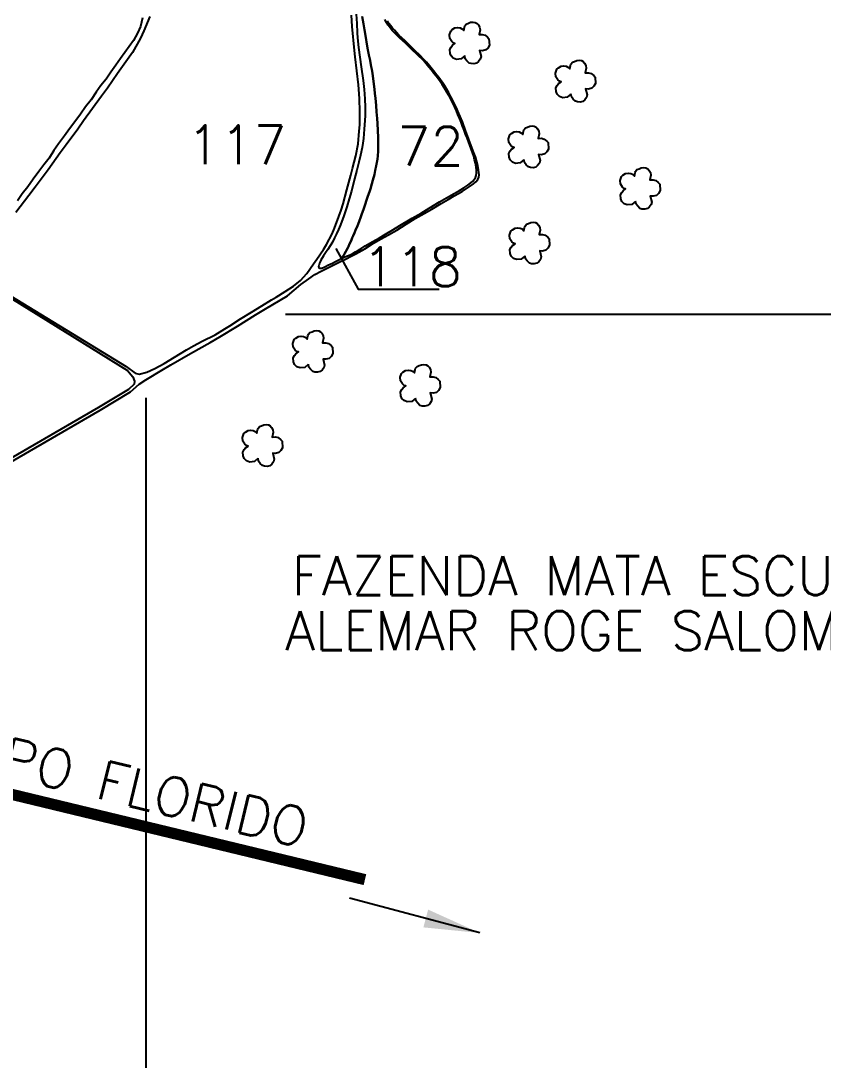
# Model space of a CAD drawing. Extents: x 725464 to 749663, y 7823017 to 7831417.
# Drawn here: x 731832 to 732908, y 7825000 to 7826393 of the extents above; entities that cross this region are included whole.
import ezdxf
from ezdxf.enums import TextEntityAlignment as Align

# ---------------------------------------------------------------- set-up
doc = ezdxf.new("R2010")
doc.units = 0
doc.header["$MEASUREMENT"] = 0
for name, pattern in [('CENTER2', [1.125, 0.75, -0.125, 0.125, -0.125]), ('CONTINUO', [0]), ('LIN0', [0])]:
    doc.linetypes.add(name, pattern=pattern)
doc.layers.add('0114000011', color=1, linetype='Continuous', lineweight=25)
doc.layers.add('TEXTO_DIVERSOS', color=7, linetype='Continuous', lineweight=5)
for name, color, linetype in [('0114000011072', 5, 'Continuous'), ('0114000011117', 5, 'Continuous'), ('0114000011118', 5, 'Continuous'), ('0114000011598', 5, 'Continuous'), ('ESTRADA', 7, 'Continuous'), ('MALHA', 8, 'LIN0'), ('SIMBOLO ARVORE', 118, 'Continuous'), ('TEXTO CONFORNTANTES', 7, 'Continuous'), ('TEXTO_NUN_TAL', 7, 'Continuous')]:
    doc.layers.add(name, color=color, linetype=linetype)
doc.styles.add('SIMPLEX', font='simplex', dxfattribs={"height": 0.2})
doc.styles.get("Standard").update_dxf_attribs({"font": 'arial.ttf'})
doc.dimstyles.new('ISO-25', dxfattribs={"dimtxt": 2.5, "dimasz": 2.5, "dimexe": 1.25, "dimexo": 0.625, "dimtad": 1, "dimtxsty": 'Standard', "dimcen": 2.5, "dimadec": 0, "dimazin": 0, "dimtfac": 1, "dimtmove": 0, "dimatfit": 3, "dimfxl": 1, "dimarcsym": 0})

msp = doc.modelspace()

# ---------------------------------------------------------------- linework, layer by layer
at = {"layer": '0114000011'}
for points in [[(731678.7, 7825721.4), (731938.1, 7825871.6), (731978.6, 7825895.9), (731990.4, 7825906.1), (731999.5, 7825912.2), (732021, 7825925), (732033, 7825932.1), (732059.5, 7825947.5), (732085.8, 7825962.3), (732098.4, 7825969.6), (732122.5, 7825984), (732146.5, 7825999.1), (732159.9, 7826007.2), (732189.4, 7826024.8), (732207.2, 7826040), (732218, 7826047.6), (732226, 7826053.3), (732234.5, 7826057.7), (732243.4, 7826062.1), (732249, 7826064.8), (732255, 7826067.9), (732261.5, 7826071.2), (732268.1, 7826074.4), (732274.7, 7826077.7), (732281.1, 7826081.1), (732293.1, 7826087.8), (732304.8, 7826095.3), (732314.9, 7826101.3), (732324.6, 7826106.5), (732335.9, 7826112.8), (732348.3, 7826120.6), (732360.6, 7826128.2), (732372.7, 7826134.9), (732383.1, 7826140.9), (732395.3, 7826148.3), (732404.6, 7826153.8), (732412.8, 7826158.6), (732423.4, 7826164.5), (732429.1, 7826168.2), (732434.4, 7826171.6), (732438.7, 7826174.6), (732442.1, 7826177.5), (732444.5, 7826180.6), (732445.9, 7826183.7), (732446.3, 7826186.8), (732446.1, 7826190), (732445.5, 7826193.4), (732444.2, 7826201.2), (732443, 7826205.9), (732441.3, 7826210.9), (732439.3, 7826216.3), (732437.1, 7826222.1), (732432.5, 7826234.4), (732427.9, 7826246.5), (732423.8, 7826257.8), (732419.2, 7826268.9), (732416.9, 7826274.5), (732414.3, 7826280.1), (732411.5, 7826285.8), (732408.5, 7826291.5), (732405.6, 7826296.9), (732402.7, 7826302.1), (732399.8, 7826306.8), (732397, 7826310.8), (732394.4, 7826314.3), (732392.1, 7826317.5), (732389.8, 7826320.4), (732387, 7826323.9), (732383.5, 7826328.3), (732379.7, 7826333.1), (732375.9, 7826337.7), (732371.9, 7826342.1), (732367.7, 7826346.3), (732359, 7826354.6), (732350.5, 7826362.8), (732346.6, 7826366.9), (732338.8, 7826374.2), (732335.5, 7826377.5), (732332.7, 7826380.6), (732330.2, 7826383.5), (732327.7, 7826386.5), (732325.4, 7826389.8), (732323.5, 7826393.4)], [(731995.1, 7826397.4), (731992.1, 7826385.9), (731988.1, 7826376.8), (731983, 7826367.1), (731965.5, 7826342.7), (731959, 7826333.9), (731952.6, 7826324.5), (731946.2, 7826315.3), (731939, 7826306.6), (731932.7, 7826297.7), (731925.9, 7826287.5), (731918.6, 7826277.8), (731911.7, 7826268.1), (731904.2, 7826258), (731897.1, 7826248.6), (731890.1, 7826239.2), (731882.3, 7826228.4), (731876.1, 7826219.5), (731869.7, 7826209.4), (731862.7, 7826200.4), (731855.8, 7826191.2), (731848.2, 7826180.9), (731841, 7826170.7), (731833.7, 7826161.2), (731827.3, 7826152)]]:
    msp.add_lwpolyline(points, dxfattribs=at)
at = {"layer": '0114000011072'}
msp.add_lwpolyline([(732289.4, 7826398.9), (732291.2, 7826389.1), (732292.5, 7826381.2), (732294.4, 7826370.8), (732295.9, 7826361.8), (732297.2, 7826354.6), (732298.6, 7826347.5), (732300.1, 7826340.2), (732301.3, 7826334.1), (732302.7, 7826325.7), (732303.6, 7826319.7), (732304.5, 7826311.9), (732305.8, 7826301.9), (732306.6, 7826295.7), (732307.4, 7826289.7), (732308.3, 7826279.7), (732308.9, 7826271.3), (732309.6, 7826262.4), (732310, 7826255.8), (732310.5, 7826246.4), (732310.9, 7826237.1), (732311, 7826232.5), (732311, 7826225.5), (732311, 7826218.7), (732310.6, 7826212.2), (732310, 7826208), (732308.7, 7826201), (732308.4, 7826198.8), (732307, 7826192.5), (732305.8, 7826187.1), (732303.8, 7826179.8), (732302.5, 7826175), (732300.7, 7826168.3), (732299.3, 7826163.9), (732297.2, 7826158.3), (732295.9, 7826154.2), (732293.2, 7826145.9), (732291.4, 7826140.3), (732289.2, 7826134.6), (732287.7, 7826130.5), (732285.5, 7826124.4), (732283.1, 7826118.6), (732280.6, 7826112.8), (732279, 7826109), (732277.4, 7826105.2), (732276.2, 7826102.3), (732274.5, 7826098.4), (732272.7, 7826094.5), (732271, 7826090.8), (732270.1, 7826089.1), (732268.3, 7826085.7), (732267.4, 7826083.9), (732266.3, 7826082), (732265.2, 7826080.3), (732264.3, 7826078.7), (732263.4, 7826077.4), (732262.5, 7826076.2), (732261.3, 7826075), (732261.5, 7826074.6), (732268.3, 7826077.7), (732273.5, 7826079.8), (732276.9, 7826081.6), (732280.4, 7826083.8), (732284.4, 7826086.1), (732288.9, 7826088.7), (732293.7, 7826091.6), (732303.8, 7826097.4), (732312.6, 7826102.5), (732320.8, 7826107.5), (732330.4, 7826113.2), (732340.2, 7826119), (732356.5, 7826128.6), (732368.5, 7826135.7), (732379.4, 7826142.3), (732393.1, 7826150.5), (732409, 7826159.7), (732420.2, 7826166), (732425.9, 7826169.5), (732431.2, 7826173.1), (732435.2, 7826176), (732437.7, 7826178.3), (732439.7, 7826180.6), (732441.3, 7826183.1), (732442.3, 7826185.8), (732442.9, 7826189), (732442.9, 7826192.9), (732442.4, 7826197.6), (732441.5, 7826202.5), (732440.2, 7826207.1), (732439, 7826211.8), (732437.4, 7826217), (732435.6, 7826221.8), (732433.8, 7826226.6), (732431.9, 7826231.4), (732430.1, 7826236.4), (732428.1, 7826241.5), (732426.1, 7826246.7), (732424.2, 7826252.1), (732422.1, 7826257.5), (732420, 7826262.8), (732417.9, 7826267.9), (732415.9, 7826272.8), (732413.8, 7826277.6), (732411.4, 7826282.5), (732408.8, 7826287.6), (732406, 7826292.7), (732403, 7826297.8), (732399.9, 7826302.9), (732396.9, 7826307.8), (732394, 7826311.9), (732391.3, 7826315.4), (732388.5, 7826318.9), (732385.5, 7826322.8), (732382.4, 7826327), (732379, 7826331.4), (732375.4, 7826335.8), (732371.6, 7826340), (732363.7, 7826347.7), (732355.7, 7826355.2), (732348.1, 7826362.7), (732339.8, 7826370.2), (732333, 7826377.4), (732329.9, 7826380.5), (732327.1, 7826383.8), (732324.5, 7826387.4), (732322.1, 7826391.2), (732319.7, 7826395.2)], dxfattribs=at)
at = {"layer": '0114000011117', "linetype": 'CONTINUO'}
for points in [[(731785.2, 7826044.2), (731972.8, 7825930), (731985, 7825920.9), (731990.3, 7825919.7), (732000.6, 7825922.4), (732011.6, 7825927.4), (732023.8, 7825933.8), (732037.6, 7825942.3), (732054, 7825952.4), (732063.5, 7825957.9), (732075, 7825963.8), (732092.4, 7825972.6), (732105.4, 7825980.4), (732112.2, 7825984.7), (732126.5, 7825994), (732141.1, 7826002.9), (732154.8, 7826011.3), (732167.8, 7826019.3), (732174, 7826023.1), (732186.4, 7826030.7), (732197.4, 7826037.8), (732206.9, 7826045.1), (732215.2, 7826054.5), (732224.3, 7826067.5), (732228.8, 7826073.9), (732237.6, 7826086.7), (732241.6, 7826093.6), (732249.1, 7826107.6), (732252.2, 7826115.2), (732258.3, 7826131.1), (732261.3, 7826139.4), (732264, 7826148.2), (732269.1, 7826166.8), (732274.3, 7826186.4), (732276.7, 7826195.5), (732281.1, 7826212.3), (732283.9, 7826228.3), (732285.6, 7826245.3), (732286.2, 7826254), (732286.4, 7826271.5), (732285.9, 7826289.3), (732284.4, 7826307.5), (732282.3, 7826326.2), (732280.2, 7826345.1), (732279.1, 7826353.4), (732276.2, 7826385.7), (732275.2, 7826401)], [(732004.9, 7826399.2), (731996.9, 7826379.8), (731992.3, 7826370.2), (731981.6, 7826351), (731968.2, 7826332.2), (731961.5, 7826322.6), (731947.8, 7826303), (731939.8, 7826292.1), (731916, 7826259.2), (731908.1, 7826248.2), (731892.6, 7826227.1), (731884.7, 7826216.2), (731868.5, 7826193.5), (731851.1, 7826170.4), (731842.4, 7826159), (731825.2, 7826136.5)]]:
    msp.add_lwpolyline(points, dxfattribs=at)
at = {"layer": '0114000011118'}
msp.add_lwpolyline([(732281.5, 7826402.2), (732282.4, 7826389.9), (732282.8, 7826377.1), (732283, 7826370.6), (732284.4, 7826357.5), (732286.4, 7826344.5), (732288.2, 7826331.6), (732290.7, 7826313.1), (732292, 7826301.1), (732292.9, 7826288.9), (732293.7, 7826277.4), (732293.4, 7826265.9), (732292.4, 7826254), (732292, 7826247.9), (732291.6, 7826241.8), (732291.1, 7826235.6), (732290.3, 7826229.4), (732289.4, 7826223.5), (732287.4, 7826213.3), (732285, 7826203.8), (732282.2, 7826193), (732279.3, 7826181.5), (732275, 7826165), (732272.1, 7826154.9), (732268.9, 7826144), (732264.9, 7826132), (732260.2, 7826119.8), (732257.7, 7826113.8), (732255.1, 7826108), (732252.5, 7826102.3), (732249.7, 7826096.8), (732246.6, 7826091.5), (732243.4, 7826086.7), (732240.3, 7826082.2), (732237.6, 7826078.2), (732234.2, 7826072.6), (732233, 7826070.3), (732232.1, 7826068.3), (732231.2, 7826065), (732231.1, 7826063.6), (732231.6, 7826062.2), (732232.5, 7826061.9), (732234.2, 7826062), (732234.9, 7826062), (732237.5, 7826062.8), (732240.4, 7826064.2), (732243.5, 7826065.7), (732246.6, 7826067.2), (732249.8, 7826068.7), (732252.9, 7826070.2), (732255.5, 7826071.5), (732257.3, 7826072.5), (732258.4, 7826073), (732258.4, 7826073), (732259.8, 7826073.8), (732260.8, 7826074.6), (732262.5, 7826076.2), (732263.4, 7826077.4), (732264.3, 7826078.7), (732265.2, 7826080.3), (732266.3, 7826082), (732267.4, 7826083.9), (732268.3, 7826085.7), (732270.1, 7826089.1), (732271, 7826090.8), (732272.7, 7826094.5), (732274.5, 7826098.4), (732276.2, 7826102.3), (732277.4, 7826105.2), (732279, 7826109), (732280.6, 7826112.8), (732283.1, 7826118.6), (732285.5, 7826124.4), (732287.7, 7826130.5), (732289.2, 7826134.6), (732291.4, 7826140.3), (732293.2, 7826145.9), (732295.9, 7826154.2), (732297.2, 7826158.3), (732299.3, 7826163.9), (732300.7, 7826168.3), (732302.5, 7826175), (732303.8, 7826179.8), (732305.8, 7826187.1), (732307, 7826192.5), (732308.4, 7826198.8), (732308.7, 7826201), (732310, 7826208), (732310.6, 7826212.2), (732311, 7826218.7), (732311, 7826225.5), (732311, 7826232.5), (732310.9, 7826237.1), (732310.5, 7826246.4), (732310, 7826255.8), (732309.6, 7826262.4), (732308.9, 7826271.3), (732308.3, 7826279.7), (732307.4, 7826289.7), (732306.6, 7826295.7), (732305.8, 7826301.9), (732304.5, 7826311.9), (732303.6, 7826319.7), (732302.7, 7826325.7), (732301.3, 7826334.1), (732300.1, 7826340.2), (732298.6, 7826347.5), (732297.2, 7826354.6), (732295.9, 7826361.8), (732294.4, 7826370.8), (732292.5, 7826381.2), (732291.2, 7826389.1), (732289.4, 7826398.9)], dxfattribs=at)
at = {"layer": '0114000011598'}
msp.add_lwpolyline([(731759, 7826058), (731974.8, 7825924.6), (731982, 7825916.2), (731984.1, 7825910.3), (731983.6, 7825906.2), (731976.1, 7825899.1), (731936, 7825875.1), (731676.7, 7825724.9)], dxfattribs=at)
at = {"layer": 'ESTRADA', "color": 7, "linetype": 'CENTER2', "ltscale": 130, "const_width": 15}
msp.add_lwpolyline([(728612.3, 7825455.3), (729530.4, 7825578.1), (730312.9, 7825682.4), (730336.8, 7825683.9), (730361.5, 7825684.6), (730383.1, 7825684.6), (730409.6, 7825683.7), (730434.6, 7825681.9), (730457.3, 7825679.5), (730507, 7825671.8), (730685.1, 7825630.3), (732293.2, 7825242.2)], dxfattribs=at)
at = {"layer": 'MALHA', "color": 8}
for p, q in [((732186.8, 7826000), (736944.3, 7826000)), ((732000, 7824229.9), (732000, 7825888))]:
    msp.add_line(p, q, dxfattribs=at)
at = {"layer": 'SIMBOLO ARVORE', "linetype": 'CONTINUO'}
for points in [[(732427.1, 7826346.3, 0), (732422.2, 7826342.2, 0), (732416.1, 7826341.5, 0), (732411.7, 7826343.2, 0), (732408.6, 7826346.2, 0), (732407.3, 7826349.7, 0), (732407, 7826354.9, 0), (732408.6, 7826358.2, 0), (732410.4, 7826360.6, 0), (732413.9, 7826363, 0), (732411.7, 7826363.7, 0), (732409.5, 7826365.5, 0), (732406.9, 7826369.6, 0), (732406.4, 7826374.5, 0), (732408.3, 7826379.6, 0), (732410.2, 7826381.5, 0), (732413.9, 7826383.7, 0), (732417.6, 7826384.2, 0), (732420.7, 7826383.7, 0), (732423.1, 7826382.6, 0), (732425.7, 7826380.3, 0), (732426.5, 7826384.8, 0), (732427.2, 7826386.6, 0), (732429.1, 7826389, 0), (732432, 7826390.1, 0), (732434.9, 7826391.4, 0), (732438.1, 7826391.7, 0), (732441.1, 7826391.2, 0), (732443.6, 7826389.9, 0), (732445.4, 7826388, 0), (732447, 7826384.8, 0), (732447.6, 7826381.3, 0), (732446.2, 7826375, 0), (732450.6, 7826375.1, 0), (732454.2, 7826374.2, 0), (732457.6, 7826371.5, 0), (732459.5, 7826369.3, 0), (732460, 7826360.7, 0), (732457.9, 7826356.8, 0), (732455.1, 7826354.3, 0), (732450.7, 7826353.1, 0), (732446.8, 7826353.4, 0), (732448.9, 7826345.4, 0), (732447.9, 7826341.9, 0), (732445.6, 7826338.6, 0), (732443, 7826336.6, 0), (732439.4, 7826335.7, 0), (732435.8, 7826335.9, 0), (732433.1, 7826336.7, 0), (732430, 7826339.7, 0), (732427.8, 7826342.5, 0), (732427.2, 7826346.7, 0)], [(732569.4, 7826294.9, 0), (732564.5, 7826290.9, 0), (732558.4, 7826290.2, 0), (732554, 7826291.9, 0), (732550.9, 7826294.9, 0), (732549.6, 7826298.4, 0), (732549.3, 7826303.6, 0), (732551, 7826306.8, 0), (732552.7, 7826309.3, 0), (732556.3, 7826311.7, 0), (732554, 7826312.4, 0), (732551.8, 7826314.2, 0), (732549.2, 7826318.3, 0), (732548.7, 7826323.2, 0), (732550.6, 7826328.3, 0), (732552.6, 7826330.1, 0), (732556.2, 7826332.4, 0), (732560, 7826332.9, 0), (732563, 7826332.4, 0), (732565.4, 7826331.3, 0), (732568, 7826329, 0), (732568.8, 7826333.5, 0), (732569.5, 7826335.2, 0), (732571.4, 7826337.7, 0), (732574.4, 7826338.8, 0), (732577.2, 7826340.1, 0), (732580.4, 7826340.4, 0), (732583.4, 7826339.9, 0), (732585.9, 7826338.6, 0), (732587.7, 7826336.6, 0), (732589.3, 7826333.5, 0), (732590, 7826330, 0), (732588.5, 7826323.7, 0), (732592.9, 7826323.8, 0), (732596.5, 7826322.9, 0), (732600, 7826320.2, 0), (732601.9, 7826318, 0), (732602.4, 7826309.4, 0), (732600.3, 7826305.5, 0), (732597.4, 7826302.9, 0), (732593, 7826301.8, 0), (732589.1, 7826302.1, 0), (732591.2, 7826294, 0), (732590.3, 7826290.6, 0), (732587.9, 7826287.3, 0), (732585.4, 7826285.3, 0), (732581.7, 7826284.4, 0), (732578.1, 7826284.6, 0), (732575.4, 7826285.4, 0), (732572.3, 7826288.4, 0), (732570.2, 7826291.2, 0), (732569.5, 7826295.4, 0)], [(732506.3, 7826207, 0), (732501.4, 7826202.9, 0), (732495.3, 7826202.2, 0), (732490.9, 7826203.9, 0), (732487.8, 7826206.9, 0), (732486.5, 7826210.4, 0), (732486.2, 7826215.6, 0), (732487.9, 7826218.9, 0), (732489.6, 7826221.3, 0), (732493.2, 7826223.7, 0), (732490.9, 7826224.4, 0), (732488.7, 7826226.2, 0), (732486.1, 7826230.3, 0), (732485.6, 7826235.2, 0), (732487.5, 7826240.3, 0), (732489.5, 7826242.2, 0), (732493.1, 7826244.4, 0), (732496.9, 7826244.9, 0), (732499.9, 7826244.4, 0), (732502.3, 7826243.3, 0), (732504.9, 7826241, 0), (732505.7, 7826245.5, 0), (732506.4, 7826247.3, 0), (732508.3, 7826249.7, 0), (732511.3, 7826250.8, 0), (732514.1, 7826252.1, 0), (732517.3, 7826252.4, 0), (732520.3, 7826251.9, 0), (732522.8, 7826250.6, 0), (732524.6, 7826248.7, 0), (732526.2, 7826245.5, 0), (732526.9, 7826242, 0), (732525.4, 7826235.7, 0), (732529.8, 7826235.8, 0), (732533.4, 7826234.9, 0), (732536.9, 7826232.2, 0), (732538.8, 7826230, 0), (732539.3, 7826221.4, 0), (732537.2, 7826217.5, 0), (732534.3, 7826215, 0), (732529.9, 7826213.8, 0), (732526, 7826214.1, 0), (732528.1, 7826206.1, 0), (732527.2, 7826202.6, 0), (732524.8, 7826199.3, 0), (732522.3, 7826197.3, 0), (732518.6, 7826196.4, 0), (732515, 7826196.6, 0), (732512.3, 7826197.4, 0), (732509.2, 7826200.4, 0), (732507.1, 7826203.2, 0), (732506.4, 7826207.4, 0)], [(732655.9, 7826151.2, 0), (732651.1, 7826147.2, 0), (732645, 7826146.5, 0), (732640.6, 7826148.2, 0), (732637.5, 7826151.2, 0), (732636.2, 7826154.7, 0), (732635.9, 7826159.9, 0), (732637.5, 7826163.1, 0), (732639.3, 7826165.6, 0), (732642.8, 7826168, 0), (732640.6, 7826168.7, 0), (732638.4, 7826170.5, 0), (732635.7, 7826174.6, 0), (732635.3, 7826179.5, 0), (732637.2, 7826184.6, 0), (732639.1, 7826186.4, 0), (732642.7, 7826188.7, 0), (732646.5, 7826189.2, 0), (732649.6, 7826188.7, 0), (732652, 7826187.6, 0), (732654.6, 7826185.3, 0), (732655.4, 7826189.8, 0), (732656, 7826191.5, 0), (732658, 7826194, 0), (732660.9, 7826195.1, 0), (732663.8, 7826196.4, 0), (732667, 7826196.7, 0), (732670, 7826196.2, 0), (732672.5, 7826194.9, 0), (732674.3, 7826192.9, 0), (732675.9, 7826189.8, 0), (732676.5, 7826186.3, 0), (732675.1, 7826180, 0), (732679.5, 7826180.1, 0), (732683.1, 7826179.2, 0), (732686.5, 7826176.5, 0), (732688.4, 7826174.3, 0), (732688.9, 7826165.7, 0), (732686.8, 7826161.8, 0), (732684, 7826159.2, 0), (732679.6, 7826158.1, 0), (732675.7, 7826158.4, 0), (732677.8, 7826150.3, 0), (732676.8, 7826146.9, 0), (732674.5, 7826143.6, 0), (732671.9, 7826141.6, 0), (732668.3, 7826140.7, 0), (732664.7, 7826140.9, 0), (732662, 7826141.7, 0), (732658.9, 7826144.7, 0), (732656.7, 7826147.5, 0), (732656.1, 7826151.7, 0)], [(732507.8, 7826077.9, 0), (732502.9, 7826073.9, 0), (732496.8, 7826073.2, 0), (732492.4, 7826074.9, 0), (732489.3, 7826077.9, 0), (732488, 7826081.4, 0), (732487.7, 7826086.6, 0), (732489.3, 7826089.8, 0), (732491.1, 7826092.2, 0), (732494.6, 7826094.6, 0), (732492.4, 7826095.4, 0), (732490.2, 7826097.2, 0), (732487.6, 7826101.3, 0), (732487.1, 7826106.2, 0), (732489, 7826111.3, 0), (732490.9, 7826113.1, 0), (732494.6, 7826115.3, 0), (732498.3, 7826115.8, 0), (732501.4, 7826115.4, 0), (732503.8, 7826114.3, 0), (732506.4, 7826112, 0), (732507.2, 7826116.4, 0), (732507.9, 7826118.2, 0), (732509.8, 7826120.7, 0), (732512.7, 7826121.8, 0), (732515.6, 7826123, 0), (732518.8, 7826123.3, 0), (732521.8, 7826122.9, 0), (732524.3, 7826121.6, 0), (732526.1, 7826119.6, 0), (732527.7, 7826116.5, 0), (732528.3, 7826112.9, 0), (732526.9, 7826106.7, 0), (732531.3, 7826106.7, 0), (732534.9, 7826105.9, 0), (732538.3, 7826103.2, 0), (732540.2, 7826101, 0), (732540.7, 7826092.4, 0), (732538.6, 7826088.5, 0), (732535.8, 7826085.9, 0), (732531.4, 7826084.7, 0), (732527.5, 7826085.1, 0), (732529.6, 7826077, 0), (732528.6, 7826073.6, 0), (732526.3, 7826070.3, 0), (732523.7, 7826068.3, 0), (732520.1, 7826067.4, 0), (732516.5, 7826067.6, 0), (732513.8, 7826068.4, 0), (732510.7, 7826071.4, 0), (732508.5, 7826074.2, 0), (732507.9, 7826078.3, 0)], [(732217.2, 7825932.8, 0), (732212.4, 7825928.7, 0), (732206.3, 7825928, 0), (732201.9, 7825929.7, 0), (732198.8, 7825932.7, 0), (732197.5, 7825936.2, 0), (732197.1, 7825941.4, 0), (732198.8, 7825944.7, 0), (732200.6, 7825947.1, 0), (732204.1, 7825949.5, 0), (732201.9, 7825950.2, 0), (732199.6, 7825952, 0), (732197, 7825956.1, 0), (732196.6, 7825961, 0), (732198.4, 7825966.1, 0), (732200.4, 7825968, 0), (732204, 7825970.2, 0), (732207.8, 7825970.7, 0), (732210.9, 7825970.2, 0), (732213.2, 7825969.1, 0), (732215.9, 7825966.8, 0), (732216.7, 7825971.3, 0), (732217.3, 7825973.1, 0), (732219.3, 7825975.5, 0), (732222.2, 7825976.6, 0), (732225.1, 7825977.9, 0), (732228.3, 7825978.2, 0), (732231.3, 7825977.7, 0), (732233.8, 7825976.4, 0), (732235.6, 7825974.5, 0), (732237.2, 7825971.3, 0), (732237.8, 7825967.8, 0), (732236.4, 7825961.5, 0), (732240.8, 7825961.6, 0), (732244.4, 7825960.7, 0), (732247.8, 7825958, 0), (732249.7, 7825955.8, 0), (732250.2, 7825947.2, 0), (732248.1, 7825943.3, 0), (732245.3, 7825940.8, 0), (732240.9, 7825939.6, 0), (732237, 7825939.9, 0), (732239.1, 7825931.9, 0), (732238.1, 7825928.4, 0), (732235.8, 7825925.1, 0), (732233.2, 7825923.1, 0), (732229.6, 7825922.2, 0), (732226, 7825922.4, 0), (732223.2, 7825923.2, 0), (732220.1, 7825926.2, 0), (732218, 7825929, 0), (732217.4, 7825933.2, 0)], [(732361, 7825887.3, 0), (732356.2, 7825883.2, 0), (732350, 7825882.5, 0), (732345.7, 7825884.2, 0), (732342.6, 7825887.3, 0), (732341.3, 7825890.8, 0), (732340.9, 7825895.9, 0), (732342.6, 7825899.2, 0), (732344.4, 7825901.6, 0), (732347.9, 7825904, 0), (732345.7, 7825904.7, 0), (732343.4, 7825906.6, 0), (732340.8, 7825910.7, 0), (732340.4, 7825915.6, 0), (732342.2, 7825920.7, 0), (732344.2, 7825922.5, 0), (732347.8, 7825924.7, 0), (732351.6, 7825925.2, 0), (732354.6, 7825924.8, 0), (732357, 7825923.7, 0), (732359.7, 7825921.3, 0), (732360.5, 7825925.8, 0), (732361.1, 7825927.6, 0), (732363.1, 7825930.1, 0), (732366, 7825931.2, 0), (732368.9, 7825932.4, 0), (732372.1, 7825932.7, 0), (732375.1, 7825932.3, 0), (732377.6, 7825931, 0), (732379.4, 7825929, 0), (732381, 7825925.8, 0), (732381.6, 7825922.3, 0), (732380.2, 7825916.1, 0), (732384.5, 7825916.1, 0), (732388.2, 7825915.3, 0), (732391.6, 7825912.5, 0), (732393.5, 7825910.4, 0), (732394, 7825901.7, 0), (732391.9, 7825897.9, 0), (732389.1, 7825895.3, 0), (732384.7, 7825894.1, 0), (732380.8, 7825894.5, 0), (732382.9, 7825886.4, 0), (732381.9, 7825883, 0), (732379.6, 7825879.7, 0), (732377, 7825877.6, 0), (732373.4, 7825876.7, 0), (732369.8, 7825877, 0), (732367, 7825877.7, 0), (732363.9, 7825880.8, 0), (732361.8, 7825883.5, 0), (732361.2, 7825887.7, 0)], [(732149.7, 7825806.6, 0), (732144.9, 7825802.6, 0), (732138.8, 7825801.9, 0), (732134.4, 7825803.6, 0), (732131.3, 7825806.6, 0), (732130, 7825810.1, 0), (732129.6, 7825815.3, 0), (732131.3, 7825818.6, 0), (732133.1, 7825821, 0), (732136.6, 7825823.4, 0), (732134.4, 7825824.1, 0), (732132.2, 7825825.9, 0), (732129.5, 7825830, 0), (732129.1, 7825834.9, 0), (732131, 7825840, 0), (732132.9, 7825841.9, 0), (732136.5, 7825844.1, 0), (732140.3, 7825844.6, 0), (732143.4, 7825844.1, 0), (732145.8, 7825843, 0), (732148.4, 7825840.7, 0), (732149.2, 7825845.2, 0), (732149.8, 7825847, 0), (732151.8, 7825849.4, 0), (732154.7, 7825850.5, 0), (732157.6, 7825851.8, 0), (732160.8, 7825852.1, 0), (732163.8, 7825851.6, 0), (732166.3, 7825850.3, 0), (732168.1, 7825848.4, 0), (732169.7, 7825845.2, 0), (732170.3, 7825841.7, 0), (732168.9, 7825835.4, 0), (732173.3, 7825835.5, 0), (732176.9, 7825834.6, 0), (732180.3, 7825831.9, 0), (732182.2, 7825829.7, 0), (732182.7, 7825821.1, 0), (732180.6, 7825817.2, 0), (732177.8, 7825814.7, 0), (732173.4, 7825813.5, 0), (732169.5, 7825813.8, 0), (732171.6, 7825805.8, 0), (732170.6, 7825802.3, 0), (732168.3, 7825799, 0), (732165.7, 7825797, 0), (732162.1, 7825796.1, 0), (732158.5, 7825796.3, 0), (732155.8, 7825797.1, 0), (732152.6, 7825800.1, 0), (732150.5, 7825802.9, 0), (732149.9, 7825807.1, 0)]]:
    msp.add_polyline3d(points, dxfattribs=at)
at = {"layer": 'TEXTO_NUN_TAL', "color": 0}
msp.add_lwpolyline([(732254, 7826088.2), (732284.1, 7826033.5), (732392.5, 7826033.5)], dxfattribs=at)

# ---------------------------------------------------------------- texts
at = {"layer": 'TEXTO CONFORNTANTES', "linetype": 'Continuous', "insert": (732602, 7825612.8), "char_height": 52, "width": 1887.062, "attachment_point": 5, "line_spacing_factor": 0.85, "style": 'SIMPLEX'}
msp.add_mtext('FAZENDA MATA ESCURA\\PALEMAR ROGE SALOMÃO', dxfattribs=at)
at = {"layer": 'TEXTO_DIVERSOS', "linetype": 'Continuous', "style": 'SIMPLEX'}
msp.add_text('P/ CAMPO FLORIDO', height=52, rotation=346.3973, dxfattribs=at).set_placement((731538, 7825447.1))
at = {"layer": 'TEXTO_NUN_TAL', "linetype": 'Continuous', "style": 'SIMPLEX'}
for s, p in [('117', (732121.3, 7826227)), ('118', (732356.4, 7826063.8))]:
    msp.add_text(s, height=52, dxfattribs=at).set_placement(p, align=Align.MIDDLE_CENTER)
msp.add_text('72', height=52, dxfattribs=at).set_placement((732336.6, 7826199.3))

# ---------------------------------------------------------------- leaders
at = {"layer": 'TEXTO_DIVERSOS'}
msp.add_leader([(732447.2, 7825170.7), (732272.6, 7825217.5)], dimstyle='ISO-25', override={"dimasz": 75, "dimzin": 0}, dxfattribs=at)

doc.saveas('drawing.dxf')
